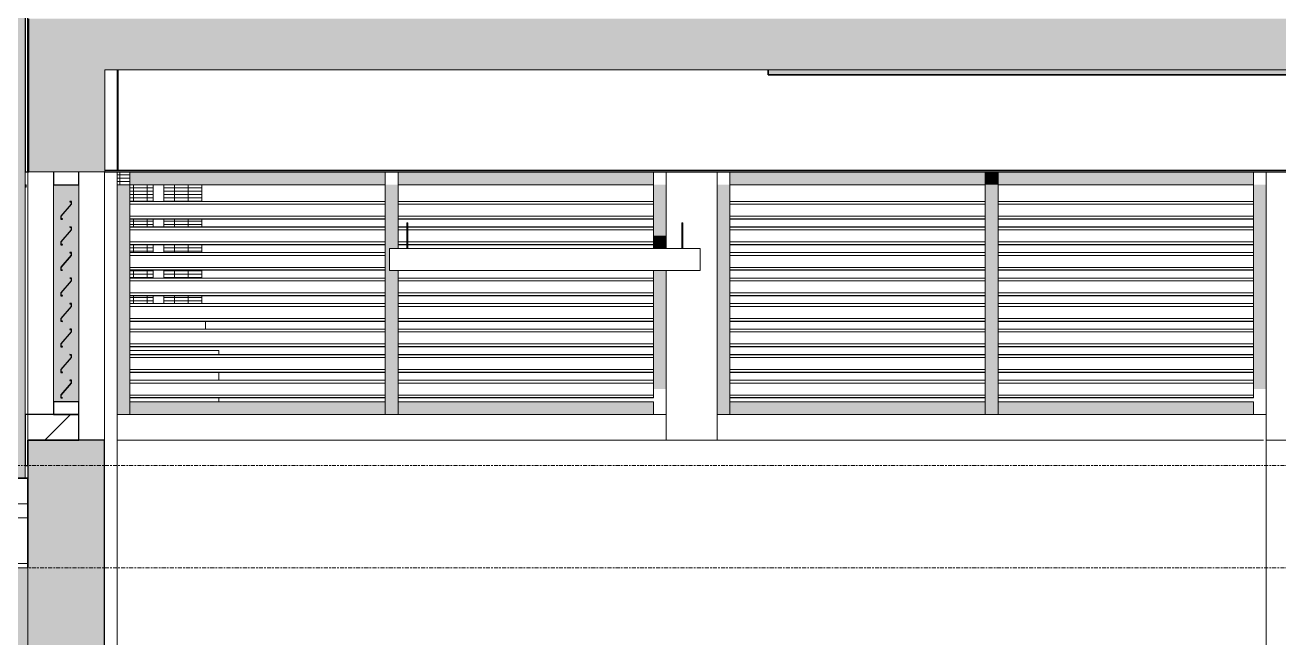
# Model space of a CAD drawing. Header units: millimetres. Extents: x -92143 to -2058, y -8802 to 35300.
# Drawn here: x -78248 to -73337, y -275 to 2125 of the extents above; entities that cross this region are included whole.
import ezdxf

# ---------------------------------------------------------------- set-up
doc = ezdxf.new("R2010")
doc.units = ezdxf.units.MM
doc.linetypes.add('Centre', pattern=[31.75, 6.35, -4.7625, 15.875, -4.7625])
doc.linetypes.add('Grid Line', pattern=[22.225, 12.7, -3.175, 3.175, -3.175])
for name, color, linetype, lineweight in [('0-1', 7, 'Continuous', 5), ('A-CLNG-3', 13, 'Continuous', 25), ('A-CLNG-PATT-4', 13, 'Continuous', 9), ('A-DETL-GENF-1', 7, 'Continuous', 9), ('A-DETL-GENF-2', 9, 'Continuous', 9), ('A-DETL-THIN', 151, 'Continuous', 9), ('A-FLOR-1', 10, 'Continuous', 35), ('A-FLOR-2', 7, 'Continuous', 9), ('A-FLOR-3', 192, 'Continuous', 35), ('A-FLOR-HRAL', 11, 'Continuous', 9), ('A-FLOR-LEVL-2', 51, 'Centre', 9), ('A-FLOR-MCUT', 51, 'Continuous', 9), ('A-FLOR-PATT-1', 7, 'Continuous', 9), ('A-FLOR-PATT-3', 8, 'Continuous', 9), ('A-GLAZ-CWMG', 51, 'Continuous', 9), ('A-GLAZ-CWMG-1', 51, 'Continuous', 25), ('A-WALL', 113, 'Continuous', 9), ('A-WALL-3', 113, 'Continuous', 25), ('A-WALL-PATT-1', 7, 'Continuous', 9), ('A-WALL-PATT-3', 111, 'Continuous', 5), ('A-WALL-PATT-4', 111, 'Continuous', 9), ('E-LITE-EQPM', 33, 'Continuous', 9), ('I-WALL', 2, 'Continuous', 9), ('L-SITE-WALL-1', 250, 'Continuous', 25), ('S-BEAM-1', 12, 'Continuous', 5), ('S-BEAM-2', 7, 'Continuous', 9), ('S-BEAM-3', 10, 'Continuous', 35), ('S-COLS', 52, 'Continuous', 9), ('S-COLS-1', 7, 'Continuous', 9), ('S-GRID-1', 1, 'Grid Line', 9)]:
    doc.layers.add(name, color=color, linetype=linetype, lineweight=lineweight)

# ---------------------------------------------------------------- blocks, each defined once
blk = doc.blocks.new('NCV_TKTC_KET CAU_rvt-1-TKCS_MẶT CẮT E')
at = {"layer": 'A-FLOR-PATT-1'}
h = blk.add_hatch(color=256, dxfattribs=at)
h.paths.add_polyline_path([(-78236.9, 1980), (-78233.3, 1980.2), (-78233.3, 2150), (-78236.9, 2150)])
h.paths.add_polyline_path([(-37037.4, 1980), (-37036.9, 1980), (-37037.4, 2150)])
h = blk.add_hatch(color=256, dxfattribs=at)
h.paths.add_polyline_path([(-48435.6, 1930), (-48433.3, 1930), (-48433.3, 1950), (-48435.6, 1950)])
h.paths.add_polyline_path([(-75336.9, 1930), (-73236.9, 1930), (-73236.9, 1950), (-75336.9, 1950)])
h.paths.add_polyline_path([(-20336.9, 1930), (-20336.9, 1950), (-22235.3, 1950), (-22235.3, 1930), (-20484.2, 1930)])
h.paths.add_polyline_path([(-48635.6, 1930), (-48635.6, 1950), (-50536.9, 1950), (-50536.9, 1930), (-48844.9, 1930)])
h.paths.add_polyline_path([(-22438.4, 1930), (-22435.3, 1930.3), (-22435.3, 1950), (-22438.4, 1949.9), (-22438.4, 1941.8)])
h.paths.add_polyline_path([(-66936.9, 1930), (-65032.3, 1930), (-65032.3, 1950), (-66936.9, 1950)])
h.paths.add_polyline_path([(-28536.9, 1930), (-28536.9, 1950), (-30435.3, 1950), (-30435.3, 1930), (-29115.7, 1930)])
h.paths.add_polyline_path([(-30635.3, 1930), (-30635.3, 1950), (-30638.4, 1950), (-30638.4, 1930)])
h.paths.add_polyline_path([(-42336.9, 1930), (-40434.4, 1930), (-40434.4, 1950), (-42336.9, 1950)])
h.paths.add_polyline_path([(-58736.9, 1930), (-56833.3, 1930), (-56833.3, 1950), (-58736.9, 1950)])
at = {"layer": 'A-WALL-PATT-1'}
blk.add_hatch(color=256, dxfattribs=at).paths.add_polyline_path([(-77936.9, -2050), (-77936.9, 500), (-78236.9, 499.1), (-78236.9, -2050)])
at = {"layer": 'S-BEAM-1'}
blk.add_hatch(color=256, dxfattribs=at).paths.add_polyline_path([(-78233.3, 1550), (-78233.3, 2100), (-78236.9, 2100), (-78236.9, 1550)])
at = {"layer": 'A-FLOR-1'}
for p, q in [((-78236.9, 2150), (-78236.9, 1980)), ((-78236.9, 1980), (-78233.3, 1980)), ((-75336.9, 1950), (-75336.9, 1930)), ((-75336.9, 1930), (-73236.9, 1930))]:
    blk.add_line(p, q, dxfattribs=at)
at = {"layer": 'A-FLOR-2'}
blk.add_line((-77883.3, 1930), (-77886.9, 1930), dxfattribs=at)
at = {"layer": 'L-SITE-WALL-1'}
for p, q in [((-77936.9, 500), (-78236.9, 500)), ((-78236.9, 500), (-78236.9, 0)), ((-77936.9, -2050), (-77936.9, 500))]:
    blk.add_line(p, q, dxfattribs=at)
at = {"layer": 'S-BEAM-2'}
blk.add_line((-77883.3, 1950), (-77883.3, 1555), dxfattribs=at)
at = {"layer": 'S-BEAM-3'}
for p, q in [((-78233.3, 2100), (-78236.9, 2100)), ((-78236.9, 2100), (-78236.9, 1550)), ((-78236.9, 1550), (-78233.3, 1550))]:
    blk.add_line(p, q, dxfattribs=at)
at = {"layer": 'S-COLS-1'}
blk.add_line((-73386.9, 1550), (-73386.9, 500), dxfattribs=at)
blk = doc.blocks.new('EAE_STL_PENDANT_TK_15W_120cm - LIC_01-ĐÈN LED BATTEN 1_2_ P_2x20W_ ÁNH SÁNG TRẮNG 6000K_ LẮP ĐẶT NỔI_TREO TY-1354115-TKCS_MẶT CẮT E')
at = {"layer": 'E-LITE-EQPM'}
for p, q in [((-71952.9, 1350), (-71952.9, 1250)), ((-71952.9, 1350), (-71947.9, 1350)), ((-71952.9, 1350), (-71952.9, 1350)), ((-71947.9, 1350), (-71948, 1350)), ((-71947.9, 1250), (-71947.9, 1350)), ((-70875.9, 1350), (-70875.9, 1250)), ((-70875.9, 1350), (-70870.9, 1350)), ((-70875.9, 1350), (-70875.9, 1350)), ((-70870.9, 1350), (-70871, 1350)), ((-70870.9, 1250), (-70870.9, 1350)), ((-72020.4, 1250), (-70803.4, 1250)), ((-72020.4, 1250), (-72020.4, 1248)), ((-72020.4, 1248), (-72020.4, 1164)), ((-70803.4, 1248), (-70803.4, 1250)), ((-70803.4, 1164), (-70803.4, 1248)), ((-70803.4, 1164), (-72020.4, 1164))]:
    blk.add_line(p, q, dxfattribs=at)
blk = doc.blocks.new('NBS_CLDPhysicalSecuritySystems_MtlMeshPnlFncngSym_CLDModsecSecurusS3_InfillPanel - NBS_CLDPhysicalSecuritySystems_MtlMeshPnlFncngSym_CLDModsecSecurusS2_InfillPanel-2369458-TKCS_MẶT CẮT E')
at = {"layer": 'A-FLOR-HRAL'}
h = blk.add_hatch(dxfattribs=at)
h.set_pattern_fill('FP_30', color=256, style=0, pattern_type=2)
h.set_pattern_definition([(180, (-80725.255, 850), (2e-15, 13), []), (90, (-80725.255, 850), (53.74, -3e-15), [])])
h.paths.add_polyline_path([(-80573.9, 971), (-80573.9, 2850), (-80588.1, 2850), (-80588.1, 971)])
h.paths.add_polyline_path([(-80532.5, 971), (-79866.8, 971), (-79866.8, 2850), (-80532.5, 2850), (-80532.5, 1107.8)])
h.paths.add_polyline_path([(-79825.4, 971), (-79159.7, 971), (-79159.7, 2850), (-79825.4, 2850), (-79825.4, 1107.8)])
h.paths.add_polyline_path([(-79055.2, 971), (-79046.9, 971), (-79046.9, 2850), (-79118.2, 2850), (-79118.2, 971)])
h.paths.add_polyline_path([(-77745.5, 1034.3), (-77745.5, 1064.8), (-77836.9, 1064.8), (-77836.9, 1034.3), (-77822.1, 1034.3)])
h.paths.add_polyline_path([(-77668, 1034.3), (-77555.4, 1034.3), (-77555.4, 1064.8), (-77704, 1064.8), (-77704, 1034.3)])
h.paths.add_polyline_path([(-77745.5, 1134.3), (-77745.5, 1164.8), (-77836.9, 1164.8), (-77836.9, 1134.3), (-77822.1, 1134.3)])
h.paths.add_polyline_path([(-77555.4, 1134.3), (-77555.4, 1164.8), (-77704, 1164.8), (-77704, 1134.3)])
h.paths.add_polyline_path([(-77704, 1234.3), (-77555.4, 1234.3), (-77555.4, 1264.8), (-77704, 1264.8)])
h.paths.add_polyline_path([(-77836.9, 1234.3), (-77745.5, 1234.3), (-77745.5, 1264.8), (-77836.9, 1264.8)])
h.paths.add_polyline_path([(-77745.5, 1334.3), (-77745.5, 1364.8), (-77836.9, 1364.8), (-77836.9, 1334.3), (-77822.1, 1334.3)])
h.paths.add_polyline_path([(-77704, 1334.3), (-77555.4, 1334.3), (-77555.4, 1364.8), (-77704, 1364.8)])
h.paths.add_polyline_path([(-77555.4, 1434.3), (-77555.4, 1500), (-77704, 1500), (-77704, 1434.3)])
h.paths.add_polyline_path([(-77745.5, 1434.3), (-77745.5, 1500), (-77836.9, 1500), (-77836.9, 1434.3), (-77822.1, 1434.3)])
h.paths.add_polyline_path([(-78242.9, 1490), (-78242.9, 1500), (-78246.9, 1500), (-78246.9, 1490), (-78244.1, 1490)])
h.paths.add_polyline_path([(-77836.9, 1500), (-77836.9, 1550), (-77886.9, 1550), (-77886.9, 1500), (-77883.3, 1500)])
h.paths.add_polyline_path([(-77704, 2295), (-77555.4, 2295), (-77555.4, 2300), (-77704, 2300)])
h.paths.add_polyline_path([(-77877.8, 2295), (-77745.5, 2295), (-77745.5, 2300), (-77886.9, 2300), (-77886.9, 2295), (-77883.3, 2295)])
for p, q in [((-80573.9, 2850), (-80588.1, 2850)), ((-80573.9, 971), (-80573.9, 2850)), ((-80561.9, 2850), (-80573.9, 2850)), ((-80556.3, 2850), (-80561.9, 2850)), ((-80533.6, 2850), (-80556.3, 2850)), ((-80532.5, 2850), (-80533.6, 2850)), ((-79866.8, 2850), (-80532.6, 2850)), ((-80532.5, 971), (-80532.5, 2850)), ((-79866.8, 971), (-79866.8, 2850)), ((-79854.8, 2850), (-79866.8, 2850)), ((-79849.1, 2850), (-79854.8, 2850)), ((-79826.5, 2850), (-79849.1, 2850)), ((-79825.4, 2850), (-79826.5, 2850)), ((-79159.7, 2850), (-79825.5, 2850)), ((-79825.4, 971), (-79825.4, 2850)), ((-79159.7, 971), (-79159.7, 2850)), ((-79147.7, 2850), (-79159.7, 2850)), ((-79142, 2850), (-79147.7, 2850)), ((-79119.4, 2850), (-79142, 2850)), ((-79118.2, 2850), (-79119.4, 2850)), ((-79046.9, 2850), (-79118.4, 2850)), ((-79118.2, 971), (-79118.2, 2850)), ((-77745.5, 2295), (-77745.5, 2300)), ((-77704, 2295), (-77704, 2300)), ((-77555.4, 2295), (-77555.4, 2300)), ((-77745.5, 1434.2), (-77745.5, 1500)), ((-77704, 1434.2), (-77704, 1500)), ((-77555.4, 1434.2), (-77555.4, 1500)), ((-77745.5, 1334.2), (-77745.5, 1364.8)), ((-77704, 1334.2), (-77704, 1364.8)), ((-77555.4, 1334.2), (-77555.4, 1364.8)), ((-77745.5, 1234.2), (-77745.5, 1264.8)), ((-77704, 1234.2), (-77704, 1264.8)), ((-77555.4, 1234.2), (-77555.4, 1264.8)), ((-77745.5, 1134.2), (-77745.5, 1164.8)), ((-77704, 1134.2), (-77704, 1164.8)), ((-77555.4, 1134.2), (-77555.4, 1164.8)), ((-77745.5, 1034.2), (-77745.5, 1064.8)), ((-77704, 1034.2), (-77704, 1064.8)), ((-77555.4, 1034.2), (-77555.4, 1064.8)), ((-79046.9, 971), (-80588.1, 971)), ((-80556.3, 971), (-80561.1, 971)), ((-80533.6, 971), (-80556.3, 971)), ((-80532.5, 971), (-80533.6, 971)), ((-79849.1, 971), (-79854, 971)), ((-79826.5, 971), (-79849.1, 971)), ((-79825.4, 971), (-79826.5, 971)), ((-79142, 971), (-79146.9, 971)), ((-79119.4, 971), (-79142, 971)), ((-79118.2, 971), (-79119.4, 971)), ((-77540.6, 964.8), (-77540.6, 934.2)), ((-80588.1, 930), (-79046.9, 930))]:
    blk.add_line(p, q, dxfattribs=at)
blk = doc.blocks.new('Rectangular Mullion - 50 x 100mm-3089702-TKCS_MẶT CẮT E')
at = {"layer": 'A-GLAZ-CWMG-1'}
for p, q in [((-78136.9, 1550), (-78136.9, 1500)), ((-78036.9, 1500), (-78036.9, 1550)), ((-78136.9, 1500), (-78036.9, 1500))]:
    blk.add_line(p, q, dxfattribs=at)
blk = doc.blocks.new('Rectangular Mullion - 50 x 100mm-3089703-TKCS_MẶT CẮT E')
at = {"layer": 'A-GLAZ-CWMG-1'}
for p, q in [((-78136.9, 650), (-78136.9, 600)), ((-78036.9, 650), (-78136.9, 650)), ((-78036.9, 600), (-78036.9, 650)), ((-78136.9, 600), (-78036.9, 600))]:
    blk.add_line(p, q, dxfattribs=at)
blk = doc.blocks.new('Rectangular Mullion - 50 x 100mm-V123-TKCS_MẶT CẮT E')
at = {"layer": 'A-GLAZ-CWMG'}
blk.add_hatch(color=256, dxfattribs=at).paths.add_polyline_path([(-78106.6, 650), (-78036.9, 650), (-78036.9, 700), (-78085.9, 700), (-78087.2, 700), (-78136.9, 700), (-78136.9, 650), (-78107.6, 650)])
for p, q in [((-78136.9, 650), (-78136.9, 700)), ((-78036.9, 650), (-78036.9, 700))]:
    blk.add_line(p, q, dxfattribs=at)
blk = doc.blocks.new('Rectangular Mullion - 50 x 100mm-V124-TKCS_MẶT CẮT E')
at = {"layer": 'A-GLAZ-CWMG'}
blk.add_hatch(color=256, dxfattribs=at).paths.add_polyline_path([(-78087.2, 700), (-78085.9, 700), (-78036.9, 700), (-78036.9, 800), (-78085.9, 800), (-78087.2, 800), (-78136.9, 800), (-78136.9, 700), (-78106.6, 700)])
for p, q in [((-78136.9, 700), (-78136.9, 800)), ((-78036.9, 700), (-78036.9, 800))]:
    blk.add_line(p, q, dxfattribs=at)
blk = doc.blocks.new('Rectangular Mullion - MULLION LA SACH-3089704-TKCS_MẶT CẮT E')
at = {"layer": 'A-GLAZ-CWMG-1'}
for p, q in [((-78066.8, 723.5), (-78107.6, 676.5)), ((-78106.6, 676.1), (-78065.8, 723.1)), ((-78065.6, 734.2), (-78072.1, 734.3)), ((-78072.1, 734.3), (-78072.1, 733.3)), ((-78072.1, 733.3), (-78066.6, 733.2)), ((-78066.6, 733.2), (-78066.8, 723.5)), ((-78065.8, 723.1), (-78065.6, 734.2)), ((-78107.6, 676.5), (-78107.8, 665)), ((-78107.8, 665), (-78101.3, 664.8)), ((-78106.8, 665.9), (-78106.6, 676.1)), ((-78101.3, 665.8), (-78106.8, 665.9)), ((-78101.3, 664.8), (-78101.3, 665.8))]:
    blk.add_line(p, q, dxfattribs=at)
blk = doc.blocks.new('Rectangular Mullion - 50 x 100mm-3802525-TKCS_MẶT CẮT E')
at = {"layer": 'A-GLAZ-CWMG'}
blk.add_hatch(color=256, dxfattribs=at).paths.add_polyline_path([(-76897.3, 1500), (-76836.9, 1500), (-76836.9, 1550), (-77836.9, 1550), (-77836.9, 1500), (-77205.6, 1500)])
for p, q in [((-77836.9, 1500), (-77836.9, 1550)), ((-76836.9, 1550), (-76836.9, 1500)), ((-76836.9, 1500), (-77836.9, 1500))]:
    blk.add_line(p, q, dxfattribs=at)
blk = doc.blocks.new('Rectangular Mullion - 50 x 100mm-3802526-TKCS_MẶT CẮT E')
at = {"layer": 'A-GLAZ-CWMG'}
blk.add_hatch(color=256, dxfattribs=at).paths.add_polyline_path([(-73436.9, 600), (-73436.9, 650), (-74436.9, 650), (-74436.9, 600), (-73506.3, 600)])
for p, q in [((-74436.9, 600), (-74436.9, 650)), ((-74436.9, 650), (-73436.9, 650)), ((-73436.9, 650), (-73436.9, 600)), ((-74436.9, 600), (-73436.9, 600))]:
    blk.add_line(p, q, dxfattribs=at)
blk = doc.blocks.new('Rectangular Mullion - 50 x 100mm-V95-TKCS_MẶT CẮT E')
at = {"layer": 'A-GLAZ-CWMG'}
blk.add_hatch(color=256, dxfattribs=at).paths.add_polyline_path([(-28585.3, 600), (-28585.3, 700), (-28635.3, 700), (-28635.3, 600)])
for p, q in [((-28585.3, 700), (-28585.3, 600)), ((-28585.3, 600), (-28635.3, 600))]:
    blk.add_line(p, q, dxfattribs=at)
blk = doc.blocks.new('Rectangular Mullion - 50 x 100mm-V86-TKCS_MẶT CẮT E')
at = {"layer": 'A-GLAZ-CWMG'}
blk.add_hatch(color=256, dxfattribs=at).paths.add_polyline_path([(-21335.3, 700), (-21335.3, 800), (-21385.3, 800), (-21385.3, 700)])
blk.add_line((-21335.3, 800), (-21335.3, 700), dxfattribs=at)
blk = doc.blocks.new('Rectangular Mullion - 50 x 100mm-3089670-TKCS_MẶT CẮT E')
at = {"layer": 'A-GLAZ-CWMG'}
blk.add_hatch(color=256, dxfattribs=at).paths.add_polyline_path([(-17586.9, 700), (-17586.9, 800), (-17636.9, 800), (-17636.9, 700)])
blk.add_line((-17636.9, 700), (-17636.9, 800), dxfattribs=at)
blk = doc.blocks.new('Rectangular Mullion - MULLION LA SACH-3802527-TKCS_MẶT CẮT E')
at = {"layer": 'A-GLAZ-CWMG'}
for p, q in [((-73436.9, 734.3), (-74436.9, 734.3)), ((-73436.9, 734.2), (-74436.9, 734.2)), ((-73436.9, 723.1), (-74436.9, 723.1)), ((-73436.9, 700), (-73436.9, 676.1)), ((-74436.9, 676.1), (-73436.9, 676.1)), ((-73436.9, 665.9), (-74436.9, 665.9)), ((-73436.9, 665.8), (-74436.9, 665.8)), ((-73436.9, 664.8), (-74436.9, 664.8)), ((-73436.9, 676.1), (-73436.9, 665.9)), ((-73436.9, 665.9), (-73436.9, 665.8)), ((-73436.9, 665.8), (-73436.9, 664.8))]:
    blk.add_line(p, q, dxfattribs=at)
blk = doc.blocks.new('Rectangular Mullion - MULLION LA SACH-V159-TKCS_MẶT CẮT E')
at = {"layer": 'A-GLAZ-CWMG'}
for p, q in [((-74486.9, 734.3), (-75486.9, 734.3)), ((-74486.9, 734.2), (-75486.9, 734.2)), ((-74486.9, 723.1), (-75486.9, 723.1)), ((-75486.9, 676.1), (-74486.9, 676.1)), ((-74486.9, 665.9), (-75486.9, 665.9)), ((-74486.9, 665.8), (-75486.9, 665.8)), ((-74486.9, 664.8), (-75486.9, 664.8))]:
    blk.add_line(p, q, dxfattribs=at)
blk = doc.blocks.new('Rectangular Mullion - 50 x 100mm-V101-TKCS_MẶT CẮT E')
at = {"layer": 'A-GLAZ-CWMG'}
blk.add_hatch(color=256, dxfattribs=at).paths.add_polyline_path([(-26661.678702, 600), (-26661.678702, 700), (-26711.678702, 700), (-26711.678702, 600)])
for p, q in [((-26711.678702, 700), (-26711.678702, 600)), ((-26661.678702, 700), (-26661.678702, 600)), ((-26661.678702, 600), (-26711.678702, 600))]:
    blk.add_line(p, q, dxfattribs=at)
blk = doc.blocks.new('Rectangular Mullion - 50 x 100mm-3089658-TKCS_MẶT CẮT E')
at = {"layer": 'A-GLAZ-CWMG'}
blk.add_hatch(color=256, dxfattribs=at).paths.add_polyline_path([(-18511.5, 700), (-18511.5, 800), (-18561.5, 800), (-18561.5, 700)])
for p, q in [((-18561.5, 800), (-18561.5, 700)), ((-18511.5, 800), (-18511.5, 700))]:
    blk.add_line(p, q, dxfattribs=at)
blk = doc.blocks.new('Rectangular Mullion - 50 x 100mm-3089659-TKCS_MẶT CẮT E')
at = {"layer": 'A-GLAZ-CWMG'}
blk.add_hatch(color=256, dxfattribs=at).paths.add_polyline_path([(-19461.1, 1500), (-19461.1, 1550), (-19511.1, 1550), (-19511.1, 1500)])
for p, q in [((-19511.1, 1550), (-19511.1, 1500)), ((-19461.1, 1550), (-19461.1, 1500))]:
    blk.add_line(p, q, dxfattribs=at)
blk = doc.blocks.new('Rectangular Mullion - 50 x 100mm-V160-TKCS_MẶT CẮT E')
at = {"layer": 'A-GLAZ-CWMG'}
blk.add_hatch(color=256, dxfattribs=at).paths.add_polyline_path([(-76836.9, 1100), (-76786.9, 1100), (-76786.9, 1164), (-76820.4, 1164), (-76820.4, 1200), (-76836.9, 1200), (-76836.9, 1107.8)])
for p, q in [((-76836.9, 1200), (-76836.9, 1100)), ((-76786.9, 1164), (-76786.9, 1100))]:
    blk.add_line(p, q, dxfattribs=at)
blk = doc.blocks.new('Rectangular Mullion - 50 x 100mm-V161-TKCS_MẶT CẮT E')
at = {"layer": 'A-GLAZ-CWMG'}
blk.add_hatch(color=256, dxfattribs=at).paths.add_polyline_path([(-76820.4, 1200), (-76820.4, 1250), (-76786.9, 1250), (-76786.9, 1300), (-76836.9, 1300), (-76836.9, 1200)])
for p, q in [((-76836.9, 1300), (-76836.9, 1200)), ((-76786.9, 1300), (-76786.9, 1249.9))]:
    blk.add_line(p, q, dxfattribs=at)
blk = doc.blocks.new('Rectangular Mullion - MULLION LA SACH-V162-TKCS_MẶT CẮT E')
at = {"layer": 'A-GLAZ-CWMG'}
for p, q in [((-76752.2, 1334.3), (-76786.9, 1334.3)), ((-76752.2, 1334.2), (-76786.9, 1334.2)), ((-75786.9, 1334.3), (-76748.7, 1334.3)), ((-75786.9, 1334.2), (-76748.7, 1334.2)), ((-76752.2, 1323.1), (-76786.9, 1323.1)), ((-75786.9, 1323.1), (-76748.8, 1323.1)), ((-76786.9, 1276.1), (-76752.1, 1276.1)), ((-76752.1, 1265.9), (-76786.9, 1265.9)), ((-76752.1, 1265.8), (-76786.9, 1265.8)), ((-76752.1, 1264.8), (-76786.9, 1264.8)), ((-76748.7, 1276.1), (-75786.9, 1276.1)), ((-75786.9, 1265.9), (-76748.7, 1265.9)), ((-75786.9, 1265.8), (-76748.7, 1265.8)), ((-75786.9, 1264.8), (-76748.7, 1264.8))]:
    blk.add_line(p, q, dxfattribs=at)
blk = doc.blocks.new('Rectangular Mullion - 50 x 100mm-V145-TKCS_MẶT CẮT E')
at = {"layer": 'A-GLAZ-CWMG'}
blk.add_hatch(color=256, dxfattribs=at).paths.add_polyline_path([(-42961.9, 1200), (-42961.9, 1264), (-43011.9, 1264), (-43011.9, 1200), (-42987.8, 1200)])
blk.add_line((-43011.9, 1200), (-43011.9, 1264), dxfattribs=at)
blk = doc.blocks.new('Rectangular Mullion - 50 x 100mm-V163-TKCS_MẶT CẮT E')
at = {"layer": 'A-GLAZ-CWMG'}
blk.add_hatch(color=256, dxfattribs=at).paths.add_polyline_path([(-75736.9, 1250), (-75736.9, 1300), (-75786.9, 1300), (-75786.9, 1250)])
blk.add_line((-75786.9, 1250), (-75786.9, 1300), dxfattribs=at)

msp = doc.modelspace()

# ---------------------------------------------------------------- hatches: boundary and pattern name
at = {"layer": 'A-CLNG-PATT-4'}
h = msp.add_hatch(dxfattribs=at)
h.set_pattern_fill('FP_12', color=256, style=0, pattern_type=2)
h.set_pattern_definition([(0, (-51987.05, 14125), (1219.2, 304.8), [50.292, -864.108, 50.292, -864.108, -4876.8]), (0, (-51987.05, 14125), (1219.2, 304.8), [-1828.8, 50.292, -1778.508, 50.292, -864.108, -2133.6]), (0, (-51987.05, 14125), (1219.2, 304.8), [-4572, 50.292, -559.308, 50.292, -1473.708]), (120, (-51529.85, 14277.4), (-873.5645, 903.4582), [50.292, -864.108, 50.292, -5740.908]), (120, (-51529.85, 14277.4), (-873.5645, 903.4582), [-964.692, -864.108, 50.292, -1778.508, -3048]), (120, (-51529.85, 14277.4), (-873.5645, 903.4582), [-3657.6, 50.292, -864.108, 50.292, -2083.308]), (120, (-51529.85, 14277.4), (-873.5645, 903.4582), [-4622.292, -559.308, 50.292, -1473.708]), (240, (-51377.45, 14887), (-345.6355, -1208.2582), [50.292, -864.108, 50.292, -5740.908]), (240, (-51377.45, 14887), (-345.6355, -1208.2582), [-964.692, -864.108, 50.292, -1778.508, -3048]), (240, (-51377.45, 14887), (-345.6355, -1208.2582), [-3657.6, 50.292, -864.108, 50.292, -2083.308]), (240, (-51377.45, 14887), (-345.6355, -1208.2582), [-4622.292, -559.308, 50.292, -1473.708])])
h.paths.add_polyline_path([(-17536.9, 1550), (-17536.9, 1555), (-77935.7, 1555), (-77935.7, 1550), (-17709.8, 1550)])
at = {"layer": 'A-DETL-GENF-1'}
h = msp.add_hatch(color=256, dxfattribs=at)
h.paths.add_polyline_path([(-78233.3, 1550), (-77935.7, 1550), (-77935.7, 1950), (-73233.6, 1950), (-73233.6, 1750), (-73033.3, 1750), (-73033.3, 1950), (-70108.5, 1950), (-70108.5, 1700), (-69708.5, 1700), (-69708.5, 1950), (-65032.3, 1950), (-65032.3, 1750), (-64832.3, 1750), (-64832.3, 1950), (-61933.6, 1950), (-61933.6, 1700), (-61533.6, 1700), (-61533.6, 1950), (-56833.3, 1950), (-56833.3, 1750), (-56633.3, 1750), (-56633.3, 1950), (-53733.2, 1950), (-53733.2, 1700), (-53333.2, 1700), (-53333.2, 1950), (-48635.6, 1950), (-48635.6, 1750), (-48435.6, 1750), (-48435.6, 1950), (-45535.3, 1950), (-45535.3, 1700), (-45134.4, 1700), (-45134.4, 1950), (-40434.4, 1950), (-40434.4, 1750), (-40234.4, 1750), (-40234.4, 1950), (-37436.9, 1950), (-37436.9, 1700), (-37037.4, 1700), (-37037.4, 2150), (-78233.3, 2150), (-78233.3, 1716.5)])
h.paths.add_polyline_path([(-17236.9, 1550), (-17236.9, 2151.9), (-33836.9, 2151.9), (-33836.9, 1700), (-33436.9, 1700), (-33436.9, 1950), (-30635.3, 1950), (-30635.3, 1750), (-30435.3, 1750), (-30435.3, 1950), (-25735.7, 1950), (-25735.7, 1700), (-25335.7, 1700), (-25335.7, 1950), (-22435.3, 1950), (-22435.3, 1750), (-22235.3, 1750), (-22235.3, 1950), (-17535.3, 1950), (-17535.3, 1550), (-17401.6, 1550)])
at = {"layer": 'A-DETL-GENF-2'}
h = msp.add_hatch(dxfattribs=at)
h.set_pattern_fill('FP_80', color=256, style=0, pattern_type=2)
h.set_pattern_definition([(0, (-51987.05, 14125), (725.805, 725.805), [725.805, -725.805]), (0, (-51987.05, 14397.2), (725.805, 725.805), [725.805, -725.805]), (0, (-51987.05, 14669.35), (725.805, 725.805), [725.805, -725.805]), (90, (-51896.3, 14760.1), (-725.805, 725.805), [725.805, -725.805]), (90, (-51624.15, 14760.1), (-725.805, 725.805), [725.805, -725.805]), (90, (-51352, 14760.1), (-725.805, 725.805), [725.805, -725.805])])
h.paths.add_polyline_path([(-45145.7, -4979.5), (-9386.6, -4979.5), (-9386.6, 100), (-17236.9, 100), (-17236.9, -2050), (-16329.5, -2050), (-16329.5, -3550), (-16290.7, -3550), (-16290.7, -3600), (-18395.8, -3600), (-18395.8, -3550), (-18344.9, -3550), (-18344.9, -2350), (-24260.8, -2350), (-24260.8, -3550), (-24210.8, -3550), (-24210.8, -3600), (-26810.8, -3600), (-26810.8, -3550), (-26760.8, -3550), (-26760.8, -2350), (-32412.2, -2350), (-32412.2, -3550), (-32362.2, -3550), (-32362.2, -3600), (-34962.2, -3600), (-34962.2, -3550), (-34912.2, -3550), (-34912.2, -2350), (-35962.3, -2350), (-35962.3, -3550), (-35912.3, -3550), (-35912.3, -3600), (-38512.3, -3600), (-38512.3, -3550), (-38462.3, -3550), (-38462.3, -2350), (-44085.8, -2350), (-44085.8, -3550), (-44035.8, -3550), (-44035.8, -3600), (-46635.8, -3600), (-46635.8, -3550), (-46585.8, -3550), (-46585.8, -2350), (-52283.7, -2350), (-52283.7, -3550), (-52233.7, -3550), (-52233.7, -3600), (-54833.7, -3600), (-54833.7, -3550), (-54783.7, -3550), (-54783.7, -2350), (-60484.3, -2350), (-60484.3, -3550), (-60434.3, -3550), (-60434.3, -3600), (-63034.3, -3600), (-63034.3, -3550), (-62984.3, -3550), (-62984.3, -2350), (-68686.7, -2350), (-68686.7, -3550), (-68637, -3550), (-68637, -3600), (-71237, -3600), (-71237, -3550), (-71186.7, -3550), (-71186.7, -2350), (-77128.9, -2350), (-77128.9, -3550), (-77081.7, -3550), (-77081.7, -3600), (-79185.9, -3600), (-79185.9, -3550), (-79135.9, -3550), (-79135.9, -2050), (-78237, -2050), (-78237, 0), (-79418.2, 0), (-85418.2, -250), (-88303.2, -250), (-88303.2, -4979.5), (-45762.2, -4979.5)])
at = {"layer": 'A-FLOR-PATT-3'}
h = msp.add_hatch(dxfattribs=at)
h.set_pattern_fill('FP_28', color=256, style=0, pattern_type=2)
h.set_pattern_definition([(0, (-51987.05, 14125), (476.25, 476.25), [476.25, -476.25]), (0, (-51987.05, 14303.6), (476.25, 476.25), [476.25, -476.25]), (0, (-51987.05, 14482.2), (476.25, 476.25), [476.25, -476.25]), (90, (-51927.5, 14541.7), (-476.25, 476.25), [476.25, -476.25]), (90, (-51748.93, 14541.7), (-476.25, 476.25), [476.25, -476.25]), (90, (-51570.33, 14541.7), (-476.25, 476.25), [476.25, -476.25])])
h.paths.add_polyline_path([(-78237, 0), (-78236.9, 0), (-78237, 250), (-79236.9, 250), (-79236.9, 0), (-78438.6, 0)])
at = {"layer": 'A-WALL-PATT-3'}
msp.add_hatch(color=256, dxfattribs=at).paths.add_polyline_path([(-79046.9, 350), (-78246.9, 350), (-78246.9, 3300), (-79046.9, 3300), (-79046.9, 499.1)])
at = {"layer": 'A-WALL-PATT-4'}
h = msp.add_hatch(dxfattribs=at)
h.set_pattern_fill('FP_1', color=256, style=0, pattern_type=2)
h.set_pattern_definition([(45, (-51987.05, 14125), (-84.8528, 84.8528), [])])
h.paths.add_polyline_path([(-78130.4, 500), (-78036.9, 500), (-78036.9, 600), (-78236.9, 600), (-78236.9, 500)])
h.paths.add_polyline_path([(-78236.9, 1550), (-78233.3, 1550), (-78233.3, 2000), (-78236.9, 2000), (-78236.9, 1716.5)])

# ---------------------------------------------------------------- linework, layer by layer
at = {"layer": 'A-CLNG-3'}
for p, q in [((-17536.9, 1555), (-77935.7, 1555)), ((-77935.7, 1550), (-17536.9, 1550))]:
    msp.add_line(p, q, dxfattribs=at)
at = {"layer": 'A-DETL-THIN'}
for p, q in [((-78233.3, 2150), (-78233.3, 1550)), ((-77935.7, 1550), (-77935.7, 1950)), ((-77935.7, 1950), (-73233.6, 1950)), ((-78233.3, 1550), (-77935.7, 1550)), ((-78237, 0), (-79418.2, 0)), ((-78237, -2050), (-78237, 0))]:
    msp.add_line(p, q, dxfattribs=at)
at = {"layer": 'A-FLOR-3'}
for p, q in [((-78236.9, 350), (-79236.9, 350)), ((-78236.9, 0), (-78236.9, 350))]:
    msp.add_line(p, q, dxfattribs=at)
at = {"layer": 'A-FLOR-LEVL-2'}
for p, q in [((-5549.7, 400), (-92142.8, 400)), ((-7454.7, 0), (-92142.8, 0))]:
    msp.add_line(p, q, dxfattribs=at)
at = {"layer": 'A-FLOR-MCUT'}
msp.add_line((-78236.9, 250), (-79236.9, 250), dxfattribs=at)
at = {"layer": 'A-WALL'}
for p, q in [((-78236.9, 2000), (-78236.9, 600)), ((-77886.9, 1555), (-77886.9, 1950)), ((-78246.9, 1500), (-78246.9, 1550)), ((-77936.9, 1550), (-77936.9, 500)), ((-77886.9, -2000), (-77886.9, 1550)), ((-78242.9, 1500), (-78246.9, 1500)), ((-78246.9, 1490), (-78242.9, 1490)), ((-78246.9, 600), (-78246.9, 1490)), ((-78242.9, 1490), (-78242.9, 1500)), ((-77488.9, 850), (-77836.9, 850)), ((-77488.9, 834.2), (-77488.9, 850)), ((-77488.9, 734.2), (-77488.9, 764.8)), ((-77488.9, 650), (-77488.9, 664.8)), ((-78236.9, 600), (-78236.9, 500)), ((-75736.9, 600), (-77886.9, 600)), ((-73386.9, 600), (-75536.9, 600)), ((-73396.9, 500), (-77886.9, 500)), ((-73036.9, 500), (-73386.9, 500)), ((-73386.9, 500), (-73386.9, -2000))]:
    msp.add_line(p, q, dxfattribs=at)
at = {"layer": 'A-WALL-3'}
for p, q in [((-78246.9, 2200), (-78246.9, 1550)), ((-78236.9, 2000), (-78236.9, 2200)), ((-78233.3, 2000), (-78236.9, 2000)), ((-78246.9, 1550), (-78233.3, 1550)), ((-78246.9, 600), (-78246.9, 400)), ((-78036.9, 600), (-78246.9, 600)), ((-78036.9, 500), (-78036.9, 600)), ((-78236.9, 400), (-78236.9, 500)), ((-78236.9, 500), (-78036.9, 500)), ((-78246.9, 400), (-78236.9, 400))]:
    msp.add_line(p, q, dxfattribs=at)
at = {"layer": 'I-WALL'}
for p, q in [((-78246.9, 1490), (-78246.9, 1500)), ((-78246.9, 350), (-78246.9, 400))]:
    msp.add_line(p, q, dxfattribs=at)
at = {"layer": 'S-COLS'}
for p, q in [((-75736.9, 1250), (-75736.9, 1550)), ((-75536.9, 1550), (-75536.9, 500)), ((-75736.9, 500), (-75736.9, 1164))]:
    msp.add_line(p, q, dxfattribs=at)
at = {"layer": 'S-GRID-1'}
msp.add_line((-78236.9, -3701.5), (-78236.9, 30542.5), dxfattribs=at)

# ---------------------------------------------------------------- block references
at = {"layer": '0-1'}
msp.add_blockref('NCV_TKTC_KET CAU_rvt-1-TKCS_MẶT CẮT E', (0, 0), dxfattribs=at)
at = {"layer": 'A-FLOR-HRAL'}
msp.add_blockref('NBS_CLDPhysicalSecuritySystems_MtlMeshPnlFncngSym_CLDModsecSecurusS3_InfillPanel - NBS_CLDPhysicalSecuritySystems_MtlMeshPnlFncngSym_CLDModsecSecurusS2_InfillPanel-2369458-TKCS_MẶT CẮT E', (0, 0), dxfattribs=at)
at = {"layer": 'A-GLAZ-CWMG'}
for name, p in [('Rectangular Mullion - 50 x 100mm-3089702-TKCS_MẶT CẮT E', (0, 0)), ('Rectangular Mullion - 50 x 100mm-3802525-TKCS_MẶT CẮT E', (0, 0)), ('Rectangular Mullion - 50 x 100mm-3802525-TKCS_MẶT CẮT E', (1050, 0)), ('Rectangular Mullion - 50 x 100mm-3802525-TKCS_MẶT CẮT E', (2350.1, 0)), ('Rectangular Mullion - 50 x 100mm-3089659-TKCS_MẶT CẮT E', (-54975.8, 0)), ('Rectangular Mullion - 50 x 100mm-3802525-TKCS_MẶT CẮT E', (3400.1, 0)), ('Rectangular Mullion - 50 x 100mm-V124-TKCS_MẶT CẮT E', (0, 700)), ('Rectangular Mullion - 50 x 100mm-V86-TKCS_MẶT CẮT E', (-56501.6, 700)), ('Rectangular Mullion - 50 x 100mm-3089658-TKCS_MẶT CẮT E', (-58275.4, 700)), ('Rectangular Mullion - 50 x 100mm-3089670-TKCS_MẶT CẮT E', (-58149.9, 700)), ('Rectangular Mullion - 50 x 100mm-V86-TKCS_MẶT CẮT E', (-54151.6, 700)), ('Rectangular Mullion - 50 x 100mm-3089658-TKCS_MẶT CẮT E', (-55925.4, 700)), ('Rectangular Mullion - 50 x 100mm-3089670-TKCS_MẶT CẮT E', (-55799.9, 700)), ('Rectangular Mullion - MULLION LA SACH-3089704-TKCS_MẶT CẮT E', (0, 700)), ('Rectangular Mullion - MULLION LA SACH-V159-TKCS_MẶT CẮT E', (-2350.1, 700)), ('Rectangular Mullion - MULLION LA SACH-V159-TKCS_MẶT CẮT E', (-1300, 700)), ('Rectangular Mullion - MULLION LA SACH-V159-TKCS_MẶT CẮT E', (0, 700)), ('Rectangular Mullion - MULLION LA SACH-V159-TKCS_MẶT CẮT E', (1050, 700)), ('Rectangular Mullion - 50 x 100mm-V124-TKCS_MẶT CẮT E', (0, 600)), ('Rectangular Mullion - 50 x 100mm-V86-TKCS_MẶT CẮT E', (-56501.6, 600)), ('Rectangular Mullion - 50 x 100mm-3089658-TKCS_MẶT CẮT E', (-58275.4, 600)), ('Rectangular Mullion - 50 x 100mm-3089670-TKCS_MẶT CẮT E', (-58149.9, 600)), ('Rectangular Mullion - 50 x 100mm-V86-TKCS_MẶT CẮT E', (-54151.6, 600)), ('Rectangular Mullion - 50 x 100mm-3089658-TKCS_MẶT CẮT E', (-55925.4, 600)), ('Rectangular Mullion - 50 x 100mm-3089670-TKCS_MẶT CẮT E', (-55799.9, 600)), ('Rectangular Mullion - MULLION LA SACH-3089704-TKCS_MẶT CẮT E', (0, 600)), ('Rectangular Mullion - MULLION LA SACH-V159-TKCS_MẶT CẮT E', (-2350.1, 600)), ('Rectangular Mullion - MULLION LA SACH-V162-TKCS_MẶT CẮT E', (0, 0)), ('Rectangular Mullion - MULLION LA SACH-V159-TKCS_MẶT CẮT E', (0, 600)), ('Rectangular Mullion - MULLION LA SACH-V159-TKCS_MẶT CẮT E', (1050, 600)), ('Rectangular Mullion - 50 x 100mm-V124-TKCS_MẶT CẮT E', (0, 500)), ('Rectangular Mullion - 50 x 100mm-V86-TKCS_MẶT CẮT E', (-56501.6, 500)), ('Rectangular Mullion - 50 x 100mm-V161-TKCS_MẶT CẮT E', (0, 0)), ('Rectangular Mullion - 50 x 100mm-V163-TKCS_MẶT CẮT E', (0, 0)), ('Rectangular Mullion - 50 x 100mm-V86-TKCS_MẶT CẮT E', (-54151.6, 500)), ('Rectangular Mullion - 50 x 100mm-3089658-TKCS_MẶT CẮT E', (-55925.4, 500)), ('Rectangular Mullion - 50 x 100mm-3089670-TKCS_MẶT CẮT E', (-55799.9, 500)), ('Rectangular Mullion - MULLION LA SACH-3089704-TKCS_MẶT CẮT E', (0, 500)), ('Rectangular Mullion - MULLION LA SACH-V159-TKCS_MẶT CẮT E', (-2350.1, 500)), ('Rectangular Mullion - MULLION LA SACH-V159-TKCS_MẶT CẮT E', (0, 500)), ('Rectangular Mullion - MULLION LA SACH-V159-TKCS_MẶT CẮT E', (1050, 500)), ('Rectangular Mullion - 50 x 100mm-V124-TKCS_MẶT CẮT E', (0, 400)), ('Rectangular Mullion - 50 x 100mm-V86-TKCS_MẶT CẮT E', (-56501.6, 400)), ('Rectangular Mullion - 50 x 100mm-V160-TKCS_MẶT CẮT E', (0, 0)), ('Rectangular Mullion - 50 x 100mm-V86-TKCS_MẶT CẮT E', (-54151.6, 400)), ('Rectangular Mullion - 50 x 100mm-3089658-TKCS_MẶT CẮT E', (-55925.4, 400)), ('Rectangular Mullion - 50 x 100mm-3089670-TKCS_MẶT CẮT E', (-55799.9, 400)), ('Rectangular Mullion - MULLION LA SACH-3089704-TKCS_MẶT CẮT E', (0, 400)), ('Rectangular Mullion - MULLION LA SACH-V159-TKCS_MẶT CẮT E', (-2350.1, 400)), ('Rectangular Mullion - MULLION LA SACH-V159-TKCS_MẶT CẮT E', (-1300, 400)), ('Rectangular Mullion - 50 x 100mm-V145-TKCS_MẶT CẮT E', (-32774.9, -100)), ('Rectangular Mullion - MULLION LA SACH-V159-TKCS_MẶT CẮT E', (0, 400)), ('Rectangular Mullion - MULLION LA SACH-V159-TKCS_MẶT CẮT E', (1050, 400)), ('Rectangular Mullion - 50 x 100mm-V124-TKCS_MẶT CẮT E', (0, 300)), ('Rectangular Mullion - 50 x 100mm-V86-TKCS_MẶT CẮT E', (-56501.6, 300)), ('Rectangular Mullion - 50 x 100mm-3089658-TKCS_MẶT CẮT E', (-58275.4, 300)), ('Rectangular Mullion - 50 x 100mm-3089670-TKCS_MẶT CẮT E', (-58149.9, 300)), ('Rectangular Mullion - 50 x 100mm-V86-TKCS_MẶT CẮT E', (-54151.6, 300)), ('Rectangular Mullion - 50 x 100mm-3089658-TKCS_MẶT CẮT E', (-55925.4, 300)), ('Rectangular Mullion - 50 x 100mm-3089670-TKCS_MẶT CẮT E', (-55799.9, 300)), ('Rectangular Mullion - MULLION LA SACH-3089704-TKCS_MẶT CẮT E', (0, 300)), ('Rectangular Mullion - MULLION LA SACH-V159-TKCS_MẶT CẮT E', (-2350.1, 300)), ('Rectangular Mullion - MULLION LA SACH-V159-TKCS_MẶT CẮT E', (-1300, 300)), ('Rectangular Mullion - MULLION LA SACH-V159-TKCS_MẶT CẮT E', (0, 300)), ('Rectangular Mullion - MULLION LA SACH-V159-TKCS_MẶT CẮT E', (1050, 300)), ('Rectangular Mullion - 50 x 100mm-V124-TKCS_MẶT CẮT E', (0, 200)), ('Rectangular Mullion - 50 x 100mm-V86-TKCS_MẶT CẮT E', (-56501.6, 200)), ('Rectangular Mullion - 50 x 100mm-3089658-TKCS_MẶT CẮT E', (-58275.4, 200)), ('Rectangular Mullion - 50 x 100mm-3089670-TKCS_MẶT CẮT E', (-58149.9, 200)), ('Rectangular Mullion - 50 x 100mm-V86-TKCS_MẶT CẮT E', (-54151.6, 200)), ('Rectangular Mullion - 50 x 100mm-3089658-TKCS_MẶT CẮT E', (-55925.4, 200)), ('Rectangular Mullion - 50 x 100mm-3089670-TKCS_MẶT CẮT E', (-55799.9, 200)), ('Rectangular Mullion - MULLION LA SACH-3089704-TKCS_MẶT CẮT E', (0, 200)), ('Rectangular Mullion - MULLION LA SACH-V159-TKCS_MẶT CẮT E', (-2350.1, 200)), ('Rectangular Mullion - MULLION LA SACH-V159-TKCS_MẶT CẮT E', (-1300, 200)), ('Rectangular Mullion - MULLION LA SACH-V159-TKCS_MẶT CẮT E', (0, 200)), ('Rectangular Mullion - MULLION LA SACH-V159-TKCS_MẶT CẮT E', (1050, 200)), ('Rectangular Mullion - 50 x 100mm-V124-TKCS_MẶT CẮT E', (0, 100)), ('Rectangular Mullion - 50 x 100mm-V86-TKCS_MẶT CẮT E', (-56501.6, 100)), ('Rectangular Mullion - 50 x 100mm-3089658-TKCS_MẶT CẮT E', (-58275.4, 100)), ('Rectangular Mullion - 50 x 100mm-3089670-TKCS_MẶT CẮT E', (-58149.9, 100)), ('Rectangular Mullion - 50 x 100mm-V86-TKCS_MẶT CẮT E', (-54151.6, 100)), ('Rectangular Mullion - 50 x 100mm-3089658-TKCS_MẶT CẮT E', (-55925.4, 100)), ('Rectangular Mullion - 50 x 100mm-3089670-TKCS_MẶT CẮT E', (-55799.9, 100)), ('Rectangular Mullion - 50 x 100mm-V124-TKCS_MẶT CẮT E', (0, 0)), ('Rectangular Mullion - MULLION LA SACH-3089704-TKCS_MẶT CẮT E', (0, 100)), ('Rectangular Mullion - 50 x 100mm-V86-TKCS_MẶT CẮT E', (-56501.6, 0)), ('Rectangular Mullion - MULLION LA SACH-V159-TKCS_MẶT CẮT E', (-2350.1, 100)), ('Rectangular Mullion - 50 x 100mm-3089658-TKCS_MẶT CẮT E', (-58275.4, 0)), ('Rectangular Mullion - MULLION LA SACH-V159-TKCS_MẶT CẮT E', (-1300, 100)), ('Rectangular Mullion - 50 x 100mm-3089670-TKCS_MẶT CẮT E', (-58149.9, 0)), ('Rectangular Mullion - 50 x 100mm-V86-TKCS_MẶT CẮT E', (-54151.6, 0)), ('Rectangular Mullion - MULLION LA SACH-V159-TKCS_MẶT CẮT E', (0, 100)), ('Rectangular Mullion - 50 x 100mm-3089658-TKCS_MẶT CẮT E', (-55925.4, 0)), ('Rectangular Mullion - MULLION LA SACH-V159-TKCS_MẶT CẮT E', (1050, 100)), ('Rectangular Mullion - 50 x 100mm-3089670-TKCS_MẶT CẮT E', (-55799.9, 0)), ('Rectangular Mullion - 50 x 100mm-V123-TKCS_MẶT CẮT E', (0, 0)), ('Rectangular Mullion - MULLION LA SACH-3089704-TKCS_MẶT CẮT E', (0, 0)), ('Rectangular Mullion - 50 x 100mm-V95-TKCS_MẶT CẮT E', (-49251.6, 0)), ('Rectangular Mullion - MULLION LA SACH-V159-TKCS_MẶT CẮT E', (-2350.1, 0)), ('Rectangular Mullion - 50 x 100mm-V101-TKCS_MẶT CẮT E', (-50125.2, 0)), ('Rectangular Mullion - MULLION LA SACH-3802527-TKCS_MẶT CẮT E', (-2350, 0)), ('Rectangular Mullion - 50 x 100mm-V95-TKCS_MẶT CẮT E', (-46901.6, 0)), ('Rectangular Mullion - MULLION LA SACH-V159-TKCS_MẶT CẮT E', (0, 0)), ('Rectangular Mullion - 50 x 100mm-V101-TKCS_MẶT CẮT E', (-47775.2, 0)), ('Rectangular Mullion - MULLION LA SACH-3802527-TKCS_MẶT CẮT E', (0, 0)), ('Rectangular Mullion - 50 x 100mm-3089703-TKCS_MẶT CẮT E', (0, 0)), ('Rectangular Mullion - 50 x 100mm-3802526-TKCS_MẶT CẮT E', (-3400, 0)), ('Rectangular Mullion - 50 x 100mm-3802526-TKCS_MẶT CẮT E', (-2350, 0)), ('Rectangular Mullion - 50 x 100mm-3802526-TKCS_MẶT CẮT E', (-1050, 0)), ('Rectangular Mullion - 50 x 100mm-3802526-TKCS_MẶT CẮT E', (0, 0))]:
    msp.add_blockref(name, p, dxfattribs=at)
at = {"layer": 'E-LITE-EQPM'}
msp.add_blockref('EAE_STL_PENDANT_TK_15W_120cm - LIC_01-ĐÈN LED BATTEN 1_2_ P_2x20W_ ÁNH SÁNG TRẮNG 6000K_ LẮP ĐẶT NỔI_TREO TY-1354115-TKCS_MẶT CẮT E', (-4800, 0), dxfattribs=at)

doc.saveas('drawing.dxf')
